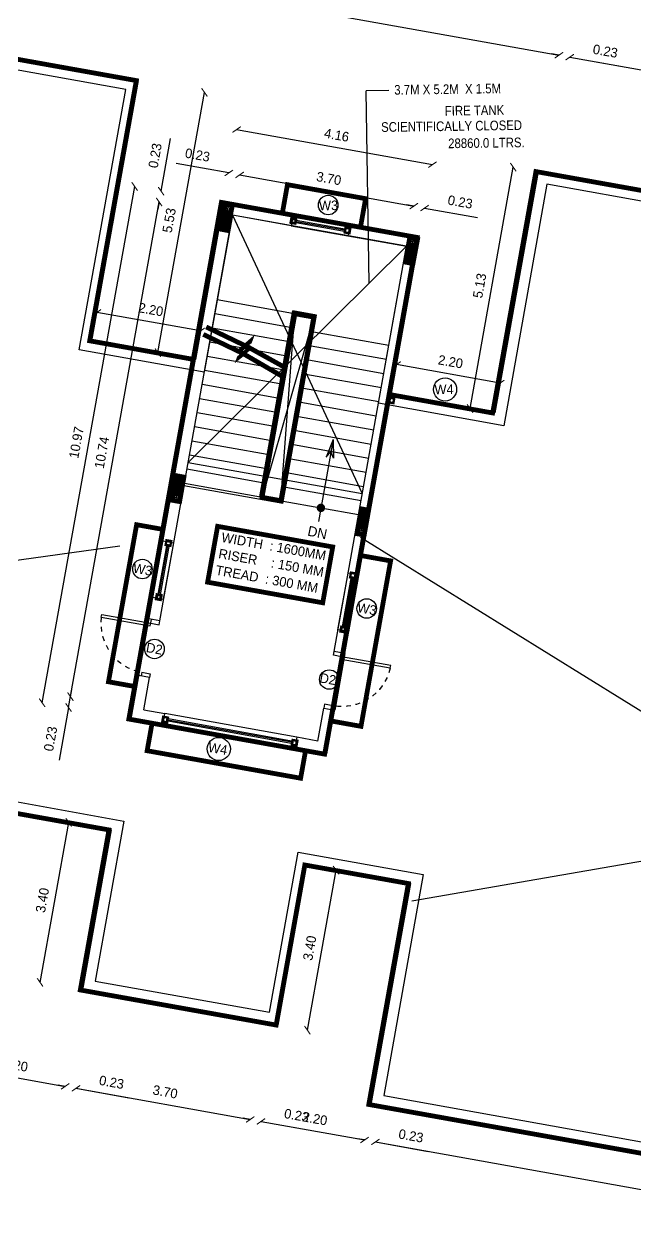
# Model space of a CAD drawing. Header units: metres. Extents: x 6101839 to 6102590, y -6659932 to -6659648.
# Drawn here: x 6102502.72 to 6102515.49, y -6659687.09 to -6659661.81 of the extents above; entities that cross this region are included whole.
import ezdxf

# ---------------------------------------------------------------- set-up
doc = ezdxf.new("R2010")
doc.units = ezdxf.units.M
doc.header["$LTSCALE"] = 500
doc.header["$MEASUREMENT"] = 0
doc.linetypes.add('DASHED2', pattern=[0.375, 0.25, -0.125])
doc.linetypes.add('HIDDEN', pattern=[0.375, 0.25, -0.125])
doc.layers.get('0').update_dxf_attribs({"linetype": 'CONTINUOUS'})
doc.layers.get('Defpoints').update_dxf_attribs({"linetype": 'CONTINUOUS'})
for name, color, linetype in [('above', 250, 'DASHED2'), ('Area', 3, 'CONTINUOUS'), ('Bldg', 44, 'CONTINUOUS'), ('BLK_1_FLR_3_ROOF_AREA', 54, 'CONTINUOUS'), ('COL', 2, 'CONTINUOUS'), ('DIM', 205, 'CONTINUOUS'), ('DOOR', 252, 'CONTINUOUS'), ('DOORTEXT', 13, 'CONTINUOUS'), ('ED', 30, 'CONTINUOUS'), ('FURN1', 252, 'CONTINUOUS'), ('FURNITURE', 252, 'CONTINUOUS'), ('HATCH', 15, 'CONTINUOUS'), ('norms', 4, 'CONTINUOUS'), ('railing', 14, 'CONTINUOUS'), ('STEPS', 233, 'CONTINUOUS'), ('T E X T', 7, 'CONTINUOUS'), ('TEXT', 4, 'CONTINUOUS'), ('W A L L', 125, 'CONTINUOUS'), ('W-SCH', 205, 'CONTINUOUS'), ('wall', 125, 'CONTINUOUS'), ('wall1', 125, 'CONTINUOUS'), ('WIN', 252, 'CONTINUOUS'), ('WINDOWS', 252, 'CONTINUOUS')]:
    doc.layers.add(name, color=color, linetype=linetype)
doc.styles.add('A', font='GOTHIC.TTF', dxfattribs={"width": 0.96, "height": 6.5})
doc.styles.add('GD', font='GOTHIC.TTF')
doc.styles.add('RM', font='GOTHIC.TTF')
doc.styles.add('USA TEXT', font='GOTHIC.TTF')
doc.dimstyles.new('1-100-ED', dxfattribs={"dimtxt": 0.2, "dimasz": 0.15, "dimexe": 0.18, "dimexo": 0.0625, "dimgap": 0.15, "dimtad": 1, "dimzin": 0, "dimdsep": 46, "dimtxsty": 'USA TEXT', "dimblk": 'ARCHTICK', "dimcen": 0.1, "dimse1": 1, "dimse2": 1, "dimclrd": 256, "dimclrt": 256, "dimadec": 0, "dimazin": 0, "dimtfac": 1, "dimtofl": 0, "dimtmove": 0, "dimatfit": 3, "dimldrblk": 'ARCHTICK', "dimfxl": 0.18, "dimtolj": 1, "dimtzin": 0, "dimarcsym": 0})

# ---------------------------------------------------------------- blocks, each defined once
blk = doc.blocks.new('NEWCOL')
at = {"layer": 'HATCH'}
h = blk.add_hatch(dxfattribs=at)
h.set_pattern_fill('ANSI31', color=256, scale=3, angle=270, style=0)
h.set_pattern_definition([(315, (-629970.926, -258732.088), (6.73519209, 6.73519209), [])])
h.paths.add_polyline_path([(0, 115), (-115, 115), (-115, 0), (-37.5, 0), (-37.5, 37.5), (0, 37.5)])
h.paths.add_polyline_path([(115, 115), (0, 115), (0, 37.5), (37.5, 37.5), (37.5, 0), (115, 0)])
h.paths.add_polyline_path([(115, 0), (37.5, 0), (37.5, -37.5), (0, -37.5), (0, -485), (115, -485)])
h.paths.add_polyline_path([(0, -37.5), (-37.5, -37.5), (-37.5, 0), (-115, 0), (-115, -485), (0, -485)])
at = {"layer": 'COL'}
for p, q in [((-115, 0), (115, 0)), ((0, -485), (0, 115))]:
    blk.add_line(p, q, dxfattribs=at)
for points in [[(-115, -485), (115, -485), (115, 115), (-115, 115)], [(-37.5, -37.5), (37.5, -37.5), (37.5, 37.5), (-37.5, 37.5)]]:
    blk.add_lwpolyline(points, close=True, dxfattribs=at)
blk = doc.blocks.new('PIO-DOOR 750')
at = {"layer": 'FURN1'}
for p, q in [((-110, -50), (-110, 0)), ((0, -50), (-110, -50)), ((0, -50), (0, 0)), ((-110, -700), (-110, -750)), ((0, -700), (-110, -700)), ((0, -663), (0, -750)), ((649, -663), (0, -663)), ((649, -700), (0, -700)), ((649, -663), (649, -700))]:
    blk.add_line(p, q, dxfattribs=at)
at = {"layer": 'FURN1', "linetype": 'HIDDEN', "ltscale": 0.5}
blk.add_arc((0, -700), 650, 3.3033, 90.0041, dxfattribs=at)
blk = doc.blocks.new('_ArchTick')
at = {"color": 0, "linetype": 'ByBlock', "const_width": 0.15}
blk.add_lwpolyline([(-0.5, -0.5), (0.5, 0.5)], dxfattribs=at)
blk = doc.blocks.new('*D164')
at = {"layer": 'Defpoints', "color": 0, "transparency": 16777216}
for p in [(6102503.653, -6659676.1), (6102505.334, -6659676.167), (6102505.294, -6659676.394)]:
    blk.add_point(p, dxfattribs=at)
at = {"layer": 'ED', "lineweight": -2, "transparency": 16777216}
for p, q in [((6102503.693, -6659675.873), (6102503.72, -6659675.726)), ((6102503.653, -6659676.1), (6102503.455, -6659677.202))]:
    blk.add_line(p, q, dxfattribs=at)
at = {"layer": 'ED', "lineweight": -2, "transparency": 16777216, "xscale": 0.15, "yscale": 0.15, "zscale": 0.15}
for p, rotation in [((6102503.693, -6659675.873), 259.8390294996383), ((6102503.653, -6659676.1), 79.83902949963829)]:
    blk.add_blockref('_ArchTick', p, dxfattribs=dict(at, rotation=rotation))
at = {"layer": 'ED', "transparency": 16777216, "insert": (6102503.276, -6659676.754), "char_height": 0.2, "attachment_point": 5, "rotation": 79.839, "style": 'USA TEXT'}
blk.add_mtext('\\A1;0.23', dxfattribs=at)
blk = doc.blocks.new('*D165')
at = {"layer": 'Defpoints', "color": 0, "transparency": 16777216}
for p in [(6102505.547, -6659665.528), (6102507.453, -6659665.869), (6102505.294, -6659676.394)]:
    blk.add_point(p, dxfattribs=at)
at = {"layer": 'ED', "lineweight": -2, "transparency": 16777216}
blk.add_line((6102503.653, -6659676.1), (6102505.547, -6659665.528), dxfattribs=at)
at = {"layer": 'ED', "lineweight": -2, "transparency": 16777216, "xscale": 0.15, "yscale": 0.15, "zscale": 0.15}
for p, rotation in [((6102505.547, -6659665.528), 79.83904705817709), ((6102503.653, -6659676.1), 259.8390470581771)]:
    blk.add_blockref('_ArchTick', p, dxfattribs=dict(at, rotation=rotation))
at = {"layer": 'ED', "transparency": 16777216, "insert": (6102504.349, -6659670.769), "char_height": 0.2, "attachment_point": 5, "rotation": 79.839, "style": 'USA TEXT'}
blk.add_mtext('\\A1;10.74', dxfattribs=at)
blk = doc.blocks.new('*D166')
at = {"layer": 'Defpoints', "color": 0, "transparency": 16777216}
for p in [(6102505.588, -6659665.302), (6102507.453, -6659665.869), (6102507.493, -6659665.643)]:
    blk.add_point(p, dxfattribs=at)
at = {"layer": 'ED', "lineweight": -2, "transparency": 16777216}
for p, q in [((6102505.588, -6659665.302), (6102505.786, -6659664.199)), ((6102505.547, -6659665.528), (6102505.521, -6659665.676))]:
    blk.add_line(p, q, dxfattribs=at)
at = {"layer": 'ED', "lineweight": -2, "transparency": 16777216, "xscale": 0.15, "yscale": 0.15, "zscale": 0.15}
for p, rotation in [((6102505.588, -6659665.302), 259.8390470581771), ((6102505.547, -6659665.528), 79.83904705817706)]:
    blk.add_blockref('_ArchTick', p, dxfattribs=dict(at, rotation=rotation))
at = {"layer": 'ED', "transparency": 16777216, "insert": (6102505.462, -6659664.558), "char_height": 0.2, "attachment_point": 5, "rotation": 79.839, "style": 'USA TEXT'}
blk.add_mtext('\\A1;0.23', dxfattribs=at)
blk = doc.blocks.new('*D167')
at = {"layer": 'Defpoints', "color": 0, "transparency": 16777216}
for p in [(6102505.035, -6659665.203), (6102507.444, -6659665.634), (6102505.51, -6659676.432)]:
    blk.add_point(p, dxfattribs=at)
at = {"layer": 'ED', "lineweight": -2, "transparency": 16777216}
blk.add_line((6102503.101, -6659676.001), (6102505.035, -6659665.203), dxfattribs=at)
at = {"layer": 'ED', "lineweight": -2, "transparency": 16777216, "xscale": 0.15, "yscale": 0.15, "zscale": 0.15}
for p, rotation in [((6102505.035, -6659665.203), 79.84491757674434), ((6102503.101, -6659676.001), 259.8449175767443)]:
    blk.add_blockref('_ArchTick', p, dxfattribs=dict(at, rotation=rotation))
at = {"layer": 'ED', "transparency": 16777216, "insert": (6102503.817, -6659670.557), "char_height": 0.2, "attachment_point": 5, "rotation": 79.8449, "style": 'USA TEXT'}
blk.add_mtext('\\A1;10.97', dxfattribs=at)
blk = doc.blocks.new('*D168')
at = {"layer": 'Defpoints', "color": 0, "transparency": 16777216}
for p in [(6102510.872, -6659665.614), (6102506.977, -6659666.375), (6102510.58, -6659667.242)]:
    blk.add_point(p, dxfattribs=at)
at = {"layer": 'ED', "lineweight": -2, "transparency": 16777216}
blk.add_line((6102507.23, -6659664.961), (6102510.872, -6659665.614), dxfattribs=at)
at = {"layer": 'ED', "lineweight": -2, "transparency": 16777216, "xscale": 0.15, "yscale": 0.15, "zscale": 0.15}
for p, rotation in [((6102507.23, -6659664.961), 169.8449604394148), ((6102510.872, -6659665.614), 349.8449604394148)]:
    blk.add_blockref('_ArchTick', p, dxfattribs=dict(at, rotation=rotation))
at = {"layer": 'ED', "transparency": 16777216, "insert": (6102509.096, -6659665.037), "char_height": 0.2, "attachment_point": 5, "rotation": 349.845, "style": 'USA TEXT'}
blk.add_mtext('\\A1;3.70', dxfattribs=at)
blk = doc.blocks.new('*D169')
at = {"layer": 'Defpoints', "color": 0, "transparency": 16777216}
for p in [(6102511.098, -6659665.654), (6102510.58, -6659667.242), (6102510.829, -6659667.157)]:
    blk.add_point(p, dxfattribs=at)
at = {"layer": 'ED', "lineweight": -2, "transparency": 16777216}
for p, q in [((6102510.872, -6659665.614), (6102510.724, -6659665.587)), ((6102511.098, -6659665.654), (6102512.201, -6659665.852))]:
    blk.add_line(p, q, dxfattribs=at)
at = {"layer": 'ED', "lineweight": -2, "transparency": 16777216, "xscale": 0.15, "yscale": 0.15, "zscale": 0.15}
for p, rotation in [((6102510.872, -6659665.614), 349.8449604394148), ((6102511.098, -6659665.654), 169.8449604394148)]:
    blk.add_blockref('_ArchTick', p, dxfattribs=dict(at, rotation=rotation))
at = {"layer": 'ED', "transparency": 16777216, "insert": (6102511.842, -6659665.528), "char_height": 0.2, "attachment_point": 5, "rotation": 349.845, "style": 'USA TEXT'}
blk.add_mtext('\\A1;0.23', dxfattribs=at)
blk = doc.blocks.new('*D170')
at = {"layer": 'Defpoints', "color": 0, "transparency": 16777216}
for p in [(6102507.003, -6659664.921), (6102506.754, -6659666.31), (6102506.977, -6659666.375)]:
    blk.add_point(p, dxfattribs=at)
at = {"layer": 'ED', "lineweight": -2, "transparency": 16777216}
for p, q in [((6102507.003, -6659664.921), (6102505.9, -6659664.723)), ((6102507.23, -6659664.961), (6102507.377, -6659664.988))]:
    blk.add_line(p, q, dxfattribs=at)
at = {"layer": 'ED', "lineweight": -2, "transparency": 16777216, "xscale": 0.15, "yscale": 0.15, "zscale": 0.15}
for p, rotation in [((6102507.003, -6659664.921), 349.8449604394148), ((6102507.23, -6659664.961), 169.8449604394148)]:
    blk.add_blockref('_ArchTick', p, dxfattribs=dict(at, rotation=rotation))
at = {"layer": 'ED', "transparency": 16777216, "insert": (6102506.349, -6659664.545), "char_height": 0.2, "attachment_point": 5, "rotation": 349.845, "style": 'USA TEXT'}
blk.add_mtext('\\A1;0.23', dxfattribs=at)
blk = doc.blocks.new('*D171')
at = {"layer": 'Defpoints', "color": 0, "transparency": 16777216}
for p in [(6102511.261, -6659664.747), (6102506.672, -6659666.773), (6102510.766, -6659667.507)]:
    blk.add_point(p, dxfattribs=at)
at = {"layer": 'ED', "lineweight": -2, "transparency": 16777216}
blk.add_line((6102507.166, -6659664.013), (6102511.261, -6659664.747), dxfattribs=at)
at = {"layer": 'ED', "lineweight": -2, "transparency": 16777216, "xscale": 0.15, "yscale": 0.15, "zscale": 0.15}
for p, rotation in [((6102507.166, -6659664.013), 169.842200678247), ((6102511.261, -6659664.747), 349.842200678247)]:
    blk.add_blockref('_ArchTick', p, dxfattribs=dict(at, rotation=rotation))
at = {"layer": 'ED', "transparency": 16777216, "insert": (6102509.259, -6659664.129), "char_height": 0.2, "attachment_point": 5, "rotation": 349.8422, "style": 'USA TEXT'}
blk.add_mtext('\\A1;4.16', dxfattribs=at)
blk = doc.blocks.new('*D172')
at = {"layer": 'Defpoints', "color": 0, "transparency": 16777216}
for p in [(6102474.635, -6659657.529), (6102534.269, -6659663.696), (6102533.383, -6659668.458)]:
    blk.add_point(p, dxfattribs=at)
at = {"layer": 'ED', "lineweight": -2, "transparency": 16777216}
blk.add_line((6102475.521, -6659652.767), (6102534.269, -6659663.696), dxfattribs=at)
at = {"layer": 'ED', "lineweight": -2, "transparency": 16777216, "xscale": 0.15, "yscale": 0.15, "zscale": 0.15}
for p, rotation in [((6102475.521, -6659652.767), 169.4613364465986), ((6102534.269, -6659663.696), 349.4613364465986)]:
    blk.add_blockref('_ArchTick', p, dxfattribs=dict(at, rotation=rotation))
at = {"layer": 'ED', "transparency": 16777216, "insert": (6102504.942, -6659657.981), "char_height": 0.2, "attachment_point": 5, "rotation": 349.4613, "style": 'USA TEXT'}
blk.add_mtext('\\A1;59.76', dxfattribs=at)
blk = doc.blocks.new('*D178')
at = {"layer": 'Defpoints', "color": 0, "transparency": 16777216}
for p in [(6102485.251, -6659660.448), (6102505.254, -6659660.909), (6102504.682, -6659664.102)]:
    blk.add_point(p, dxfattribs=at)
at = {"layer": 'ED', "lineweight": -2, "transparency": 16777216}
blk.add_line((6102485.793, -6659657.423), (6102505.254, -6659660.909), dxfattribs=at)
at = {"layer": 'ED', "lineweight": -2, "transparency": 16777216, "xscale": 0.15, "yscale": 0.15, "zscale": 0.15}
for p, rotation in [((6102485.793, -6659657.423), 169.8449604394148), ((6102505.254, -6659660.909), 349.8449604394148)]:
    blk.add_blockref('_ArchTick', p, dxfattribs=dict(at, rotation=rotation))
at = {"layer": 'ED', "transparency": 16777216, "insert": (6102495.568, -6659658.915), "char_height": 0.2, "attachment_point": 5, "rotation": 349.845, "style": 'USA TEXT'}
blk.add_mtext('\\A1;19.77', dxfattribs=at)
blk = doc.blocks.new('*D179')
at = {"layer": 'Defpoints', "color": 0, "transparency": 16777216}
for p in [(6102505.48, -6659660.949), (6102504.682, -6659664.102), (6102504.908, -6659664.142)]:
    blk.add_point(p, dxfattribs=at)
at = {"layer": 'ED', "lineweight": -2, "transparency": 16777216}
for p, q in [((6102505.254, -6659660.909), (6102505.106, -6659660.882)), ((6102505.48, -6659660.949), (6102506.583, -6659661.147))]:
    blk.add_line(p, q, dxfattribs=at)
at = {"layer": 'ED', "lineweight": -2, "transparency": 16777216, "xscale": 0.15, "yscale": 0.15, "zscale": 0.15}
for p, rotation in [((6102505.254, -6659660.909), 349.8449604394148), ((6102505.48, -6659660.949), 169.8449604394148)]:
    blk.add_blockref('_ArchTick', p, dxfattribs=dict(at, rotation=rotation))
at = {"layer": 'ED', "transparency": 16777216, "insert": (6102506.224, -6659660.823), "char_height": 0.2, "attachment_point": 5, "rotation": 349.845, "style": 'USA TEXT'}
blk.add_mtext('\\A1;0.23', dxfattribs=at)
blk = doc.blocks.new('*D180')
at = {"layer": 'Defpoints', "color": 0, "transparency": 16777216}
for p in [(6102513.906, -6659662.458), (6102504.908, -6659664.142), (6102513.312, -6659665.771)]:
    blk.add_point(p, dxfattribs=at)
at = {"layer": 'ED', "lineweight": -2, "transparency": 16777216}
blk.add_line((6102505.48, -6659660.949), (6102513.906, -6659662.458), dxfattribs=at)
at = {"layer": 'ED', "lineweight": -2, "transparency": 16777216, "xscale": 0.15, "yscale": 0.15, "zscale": 0.15}
for p, rotation in [((6102505.48, -6659660.949), 169.8449604394148), ((6102513.906, -6659662.458), 349.8449604394148)]:
    blk.add_blockref('_ArchTick', p, dxfattribs=dict(at, rotation=rotation))
at = {"layer": 'ED', "transparency": 16777216, "insert": (6102509.738, -6659661.453), "char_height": 0.2, "attachment_point": 5, "rotation": 349.845, "style": 'USA TEXT'}
blk.add_mtext('\\A1;8.56', dxfattribs=at)
blk = doc.blocks.new('*D181')
at = {"layer": 'Defpoints', "color": 0, "transparency": 16777216}
for p in [(6102514.132, -6659662.499), (6102513.312, -6659665.771), (6102513.539, -6659665.812)]:
    blk.add_point(p, dxfattribs=at)
at = {"layer": 'ED', "lineweight": -2, "transparency": 16777216}
for p, q in [((6102513.906, -6659662.458), (6102513.758, -6659662.432)), ((6102514.132, -6659662.499), (6102515.235, -6659662.696))]:
    blk.add_line(p, q, dxfattribs=at)
at = {"layer": 'ED', "lineweight": -2, "transparency": 16777216, "xscale": 0.15, "yscale": 0.15, "zscale": 0.15}
for p, rotation in [((6102513.906, -6659662.458), 349.8449604394148), ((6102514.132, -6659662.499), 169.8449604394148)]:
    blk.add_blockref('_ArchTick', p, dxfattribs=dict(at, rotation=rotation))
at = {"layer": 'ED', "transparency": 16777216, "insert": (6102514.876, -6659662.373), "char_height": 0.2, "attachment_point": 5, "rotation": 349.845, "style": 'USA TEXT'}
blk.add_mtext('\\A1;0.23', dxfattribs=at)
blk = doc.blocks.new('*D182')
at = {"layer": 'Defpoints', "color": 0, "transparency": 16777216}
for p in [(6102513.539, -6659665.812), (6102533.592, -6659665.985), (6102532.86, -6659670.076)]:
    blk.add_point(p, dxfattribs=at)
at = {"layer": 'ED', "lineweight": -2, "transparency": 16777216}
blk.add_line((6102514.132, -6659662.499), (6102533.592, -6659665.985), dxfattribs=at)
at = {"layer": 'ED', "lineweight": -2, "transparency": 16777216, "xscale": 0.15, "yscale": 0.15, "zscale": 0.15}
for p, rotation in [((6102514.132, -6659662.499), 169.8449604394148), ((6102533.592, -6659665.985), 349.8449604394148)]:
    blk.add_blockref('_ArchTick', p, dxfattribs=dict(at, rotation=rotation))
at = {"layer": 'ED', "transparency": 16777216, "insert": (6102523.907, -6659663.991), "char_height": 0.2, "attachment_point": 5, "rotation": 349.845, "style": 'USA TEXT'}
blk.add_mtext('\\A1;19.77', dxfattribs=at)
blk = doc.blocks.new('*D203')
at = {"layer": 'Defpoints', "color": 0, "transparency": 16777216}
for p in [(6102503.943, -6659682.007), (6102501.55, -6659682.892), (6102503.582, -6659684.022)]:
    blk.add_point(p, dxfattribs=at)
at = {"layer": 'ED', "lineweight": -2, "transparency": 16777216}
blk.add_line((6102501.417, -6659683.634), (6102503.582, -6659684.022), dxfattribs=at)
at = {"layer": 'ED', "lineweight": -2, "transparency": 16777216, "xscale": 0.15, "yscale": 0.15, "zscale": 0.15}
for p, rotation in [((6102501.417, -6659683.634), 169.843495225753), ((6102503.582, -6659684.022), 349.843495225753)]:
    blk.add_blockref('_ArchTick', p, dxfattribs=dict(at, rotation=rotation))
at = {"layer": 'ED', "transparency": 16777216, "insert": (6102502.544, -6659683.577), "char_height": 0.2, "attachment_point": 5, "rotation": 349.8435, "style": 'USA TEXT'}
blk.add_mtext('\\A1;2.20', dxfattribs=at)
blk = doc.blocks.new('*D204')
at = {"layer": 'Defpoints', "color": 0, "transparency": 16777216}
for p in [(6102503.943, -6659682.007), (6102504.21, -6659681.821), (6102503.808, -6659684.063)]:
    blk.add_point(p, dxfattribs=at)
at = {"layer": 'ED', "lineweight": -2, "transparency": 16777216}
for p, q in [((6102503.582, -6659684.022), (6102503.434, -6659683.996)), ((6102503.808, -6659684.063), (6102504.911, -6659684.26))]:
    blk.add_line(p, q, dxfattribs=at)
at = {"layer": 'ED', "lineweight": -2, "transparency": 16777216, "xscale": 0.15, "yscale": 0.15, "zscale": 0.15}
for p, rotation in [((6102503.582, -6659684.022), 349.843495225753), ((6102503.808, -6659684.063), 169.843495225753)]:
    blk.add_blockref('_ArchTick', p, dxfattribs=dict(at, rotation=rotation))
at = {"layer": 'ED', "transparency": 16777216, "insert": (6102504.552, -6659683.937), "char_height": 0.2, "attachment_point": 5, "rotation": 349.8435, "style": 'USA TEXT'}
blk.add_mtext('\\A1;0.23', dxfattribs=at)
blk = doc.blocks.new('*D205')
at = {"layer": 'Defpoints', "color": 0, "transparency": 16777216}
for p in [(6102504.21, -6659681.821), (6102507.852, -6659682.473), (6102507.45, -6659684.715)]:
    blk.add_point(p, dxfattribs=at)
at = {"layer": 'ED', "lineweight": -2, "transparency": 16777216}
blk.add_line((6102503.808, -6659684.063), (6102507.45, -6659684.715), dxfattribs=at)
at = {"layer": 'ED', "lineweight": -2, "transparency": 16777216, "xscale": 0.15, "yscale": 0.15, "zscale": 0.15}
for p, rotation in [((6102503.808, -6659684.063), 169.843495225753), ((6102507.45, -6659684.715), 349.843495225753)]:
    blk.add_blockref('_ArchTick', p, dxfattribs=dict(at, rotation=rotation))
at = {"layer": 'ED', "transparency": 16777216, "insert": (6102505.674, -6659684.138), "char_height": 0.2, "attachment_point": 5, "rotation": 349.8435, "style": 'USA TEXT'}
blk.add_mtext('\\A1;3.70', dxfattribs=at)
blk = doc.blocks.new('*D206')
at = {"layer": 'Defpoints', "color": 0, "transparency": 16777216}
for p in [(6102507.852, -6659682.473), (6102508.038, -6659682.74), (6102507.677, -6659684.756)]:
    blk.add_point(p, dxfattribs=at)
at = {"layer": 'ED', "lineweight": -2, "transparency": 16777216}
for p, q in [((6102507.45, -6659684.715), (6102507.303, -6659684.689)), ((6102507.677, -6659684.756), (6102508.78, -6659684.953))]:
    blk.add_line(p, q, dxfattribs=at)
at = {"layer": 'ED', "lineweight": -2, "transparency": 16777216, "xscale": 0.15, "yscale": 0.15, "zscale": 0.15}
for p, rotation in [((6102507.45, -6659684.715), 349.843495225753), ((6102507.677, -6659684.756), 169.843495225753)]:
    blk.add_blockref('_ArchTick', p, dxfattribs=dict(at, rotation=rotation))
at = {"layer": 'ED', "transparency": 16777216, "insert": (6102508.421, -6659684.63), "char_height": 0.2, "attachment_point": 5, "rotation": 349.8435, "style": 'USA TEXT'}
blk.add_mtext('\\A1;0.23', dxfattribs=at)
blk = doc.blocks.new('*D207')
at = {"layer": 'Defpoints', "color": 0, "transparency": 16777216}
for p in [(6102508.038, -6659682.74), (6102509.975, -6659684.401), (6102509.842, -6659685.144)]:
    blk.add_point(p, dxfattribs=at)
at = {"layer": 'ED', "lineweight": -2, "transparency": 16777216}
blk.add_line((6102507.677, -6659684.756), (6102509.842, -6659685.144), dxfattribs=at)
at = {"layer": 'ED', "lineweight": -2, "transparency": 16777216, "xscale": 0.15, "yscale": 0.15, "zscale": 0.15}
for p, rotation in [((6102507.677, -6659684.756), 169.843495225753), ((6102509.842, -6659685.144), 349.843495225753)]:
    blk.add_blockref('_ArchTick', p, dxfattribs=dict(at, rotation=rotation))
at = {"layer": 'ED', "transparency": 16777216, "insert": (6102508.804, -6659684.699), "char_height": 0.2, "attachment_point": 5, "rotation": 349.8435, "style": 'USA TEXT'}
blk.add_mtext('\\A1;2.20', dxfattribs=at)
blk = doc.blocks.new('*D208')
at = {"layer": 'Defpoints', "color": 0, "transparency": 16777216}
for p in [(6102510.242, -6659684.215), (6102509.975, -6659684.401), (6102510.069, -6659685.184)]:
    blk.add_point(p, dxfattribs=at)
at = {"layer": 'ED', "lineweight": -2, "transparency": 16777216}
for p, q in [((6102509.842, -6659685.144), (6102509.695, -6659685.117)), ((6102510.069, -6659685.184), (6102511.172, -6659685.382))]:
    blk.add_line(p, q, dxfattribs=at)
at = {"layer": 'ED', "lineweight": -2, "transparency": 16777216, "xscale": 0.15, "yscale": 0.15, "zscale": 0.15}
for p, rotation in [((6102509.842, -6659685.144), 349.843495225753), ((6102510.069, -6659685.184), 169.843495225753)]:
    blk.add_blockref('_ArchTick', p, dxfattribs=dict(at, rotation=rotation))
at = {"layer": 'ED', "transparency": 16777216, "insert": (6102510.813, -6659685.058), "char_height": 0.2, "attachment_point": 5, "rotation": 349.8435, "style": 'USA TEXT'}
blk.add_mtext('\\A1;0.23', dxfattribs=at)
blk = doc.blocks.new('*D209')
at = {"layer": 'Defpoints', "color": 0, "transparency": 16777216}
for p in [(6102510.242, -6659684.215), (6102529.658, -6659687.927), (6102529.525, -6659688.67)]:
    blk.add_point(p, dxfattribs=at)
at = {"layer": 'ED', "lineweight": -2, "transparency": 16777216}
blk.add_line((6102510.069, -6659685.184), (6102529.525, -6659688.67), dxfattribs=at)
at = {"layer": 'ED', "lineweight": -2, "transparency": 16777216, "xscale": 0.15, "yscale": 0.15, "zscale": 0.15}
for p, rotation in [((6102510.069, -6659685.184), 169.843495225753), ((6102529.525, -6659688.67), 349.843495225753)]:
    blk.add_blockref('_ArchTick', p, dxfattribs=dict(at, rotation=rotation))
at = {"layer": 'ED', "transparency": 16777216, "insert": (6102519.842, -6659686.676), "char_height": 0.2, "attachment_point": 5, "rotation": 349.8435, "style": 'USA TEXT'}
blk.add_mtext('\\A1;19.77', dxfattribs=at)
blk = doc.blocks.new('*D231')
at = {"layer": 'Defpoints', "color": 0, "transparency": 16777216}
for p in [(6102508.638, -6659679.393), (6102509.246, -6659679.502), (6102508.038, -6659682.739)]:
    blk.add_point(p, dxfattribs=at)
at = {"layer": 'ED', "lineweight": -2, "transparency": 16777216}
blk.add_line((6102508.647, -6659682.848), (6102509.246, -6659679.502), dxfattribs=at)
at = {"layer": 'ED', "lineweight": -2, "transparency": 16777216, "xscale": 0.15, "yscale": 0.15, "zscale": 0.15}
for p, rotation in [((6102509.246, -6659679.502), 79.84500782208214), ((6102508.647, -6659682.848), 259.8450078220822)]:
    blk.add_blockref('_ArchTick', p, dxfattribs=dict(at, rotation=rotation))
at = {"layer": 'ED', "transparency": 16777216, "insert": (6102508.695, -6659681.13), "char_height": 0.2, "attachment_point": 5, "rotation": 79.845, "style": 'USA TEXT'}
blk.add_mtext('\\A1;3.40', dxfattribs=at)
blk = doc.blocks.new('*D232')
at = {"layer": 'Defpoints', "color": 0, "transparency": 16777216}
for p in [(6102503.656, -6659678.501), (6102504.542, -6659678.66), (6102503.943, -6659682.007)]:
    blk.add_point(p, dxfattribs=at)
at = {"layer": 'ED', "lineweight": -2, "transparency": 16777216}
blk.add_line((6102503.057, -6659681.848), (6102503.656, -6659678.501), dxfattribs=at)
at = {"layer": 'ED', "lineweight": -2, "transparency": 16777216, "xscale": 0.15, "yscale": 0.15, "zscale": 0.15}
for p, rotation in [((6102503.656, -6659678.501), 79.84493635845408), ((6102503.057, -6659681.848), 259.8449363584541)]:
    blk.add_blockref('_ArchTick', p, dxfattribs=dict(at, rotation=rotation))
at = {"layer": 'ED', "transparency": 16777216, "insert": (6102503.106, -6659680.13), "char_height": 0.2, "attachment_point": 5, "rotation": 79.8449, "style": 'USA TEXT'}
blk.add_mtext('\\A1;3.40', dxfattribs=at)
blk = doc.blocks.new('*D237')
at = {"layer": 'Defpoints', "color": 0, "transparency": 16777216}
for p in [(6102504.246, -6659667.836), (6102504.139, -6659668.431), (6102506.305, -6659668.819)]:
    blk.add_point(p, dxfattribs=at)
at = {"layer": 'ED', "lineweight": -2, "transparency": 16777216}
blk.add_line((6102506.412, -6659668.224), (6102504.246, -6659667.836), dxfattribs=at)
at = {"layer": 'ED', "lineweight": -2, "transparency": 16777216, "xscale": 0.15, "yscale": 0.15, "zscale": 0.15}
for p, rotation in [((6102504.246, -6659667.836), 169.8413902827038), ((6102506.412, -6659668.224), 349.8413902827037)]:
    blk.add_blockref('_ArchTick', p, dxfattribs=dict(at, rotation=rotation))
at = {"layer": 'ED', "transparency": 16777216, "insert": (6102505.374, -6659667.779), "char_height": 0.2, "attachment_point": 5, "rotation": 349.8414, "style": 'USA TEXT'}
blk.add_mtext('\\A1;2.20', dxfattribs=at)
blk = doc.blocks.new('*D238')
at = {"layer": 'Defpoints', "color": 0, "transparency": 16777216}
for p in [(6102505.115, -6659662.989), (6102506.495, -6659663.236), (6102504.139, -6659668.431)]:
    blk.add_point(p, dxfattribs=at)
at = {"layer": 'ED', "lineweight": -2, "transparency": 16777216}
blk.add_line((6102505.52, -6659668.678), (6102506.495, -6659663.236), dxfattribs=at)
at = {"layer": 'ED', "lineweight": -2, "transparency": 16777216, "xscale": 0.15, "yscale": 0.15, "zscale": 0.15}
for p, rotation in [((6102506.495, -6659663.236), 79.83870987472571), ((6102505.52, -6659668.678), 259.8387098747257)]:
    blk.add_blockref('_ArchTick', p, dxfattribs=dict(at, rotation=rotation))
at = {"layer": 'ED', "transparency": 16777216, "insert": (6102505.756, -6659665.912), "char_height": 0.2, "attachment_point": 5, "rotation": 79.8387, "style": 'USA TEXT'}
blk.add_mtext('\\A1;5.53', dxfattribs=at)
blk = doc.blocks.new('*D239')
at = {"layer": 'Defpoints', "color": 0, "transparency": 16777216}
for p in [(6102510.512, -6659668.926), (6102510.4, -6659669.552), (6102512.566, -6659669.94)]:
    blk.add_point(p, dxfattribs=at)
at = {"layer": 'ED', "lineweight": -2, "transparency": 16777216}
blk.add_line((6102512.678, -6659669.314), (6102510.512, -6659668.926), dxfattribs=at)
at = {"layer": 'ED', "lineweight": -2, "transparency": 16777216, "xscale": 0.15, "yscale": 0.15, "zscale": 0.15}
for p, rotation in [((6102510.512, -6659668.926), 169.8486438462418), ((6102512.678, -6659669.314), 349.8486438462418)]:
    blk.add_blockref('_ArchTick', p, dxfattribs=dict(at, rotation=rotation))
at = {"layer": 'ED', "transparency": 16777216, "insert": (6102511.64, -6659668.869), "char_height": 0.2, "attachment_point": 5, "rotation": 349.8486, "style": 'USA TEXT'}
blk.add_mtext('\\A1;2.20', dxfattribs=at)
blk = doc.blocks.new('*D240')
at = {"layer": 'Defpoints', "color": 0, "transparency": 16777216}
for p in [(6102512.951, -6659664.799), (6102513.47, -6659664.892), (6102512.566, -6659669.94)]:
    blk.add_point(p, dxfattribs=at)
at = {"layer": 'ED', "lineweight": -2, "transparency": 16777216}
blk.add_line((6102512.047, -6659669.847), (6102512.951, -6659664.799), dxfattribs=at)
at = {"layer": 'ED', "lineweight": -2, "transparency": 16777216, "xscale": 0.15, "yscale": 0.15, "zscale": 0.15}
for p, rotation in [((6102512.951, -6659664.799), 79.84864385595704), ((6102512.047, -6659669.847), 259.8486438559571)]:
    blk.add_blockref('_ArchTick', p, dxfattribs=dict(at, rotation=rotation))
at = {"layer": 'ED', "transparency": 16777216, "insert": (6102512.248, -6659667.278), "char_height": 0.2, "attachment_point": 5, "rotation": 79.8486, "style": 'USA TEXT'}
blk.add_mtext('\\A1;5.13', dxfattribs=at)

msp = doc.modelspace()

# ---------------------------------------------------------------- hatches: boundary and pattern name
at = {"layer": 'DIM'}
h = msp.add_hatch(color=256, dxfattribs=at)
h.paths.add_polyline_path([(6102509.19015, -6659670.7824), (6102509.14995, -6659670.77515), (6102509.19208, -6659670.88806)])
h.paths.add_polyline_path([(6102509.1854, -6659670.52186), (6102509.18038, -6659670.52096), (6102509.13956, -6659670.74731), (6102509.14995, -6659670.77515), (6102509.19015, -6659670.7824)])
h.paths.add_polyline_path([(6102509.18038, -6659670.52096), (6102509.17537, -6659670.52006), (6102509.0799, -6659670.76252), (6102509.1201, -6659670.76977), (6102509.13956, -6659670.74731)])
h.paths.add_polyline_path([(6102509.17537, -6659670.52006), (6102509.18038, -6659670.52096), (6102509.18492, -6659670.49581)])
h.paths.add_polyline_path([(6102509.18492, -6659670.49581), (6102509.18038, -6659670.52096), (6102509.1854, -6659670.52186)])
h.paths.add_polyline_path([(6102509.04118, -6659670.86084), (6102509.1201, -6659670.76977), (6102509.0799, -6659670.76252)])

# ---------------------------------------------------------------- linework, layer by layer
at = {"layer": 'above', "linetype": 'ByBlock'}
for p, q in [((6102507.07912, -6659665.80252), (6102509.79376, -6659671.62734)), ((6102506.1526, -6659670.97527), (6102510.72111, -6659666.45513)), ((6102506.1526, -6659670.97527), (6102509.79394, -6659671.62737))]:
    msp.add_line(p, q, dxfattribs=at)
at = {"layer": 'above', "const_width": 0.1}
for points in [[(6102508.12368, -6659665.75602), (6102508.22947, -6659665.16542), (6102509.86348, -6659665.4581), (6102509.7577, -6659666.04859)], [(6102505.66634, -6659672.38234), (6102505.07575, -6659672.27653), (6102504.4872, -6659675.56162), (6102505.0778, -6659675.66743)], [(6102509.79588, -6659672.92757), (6102510.38648, -6659673.03333), (6102509.76699, -6659676.4932), (6102509.17638, -6659676.38744)], [(6102508.61081, -6659676.98801), (6102508.50505, -6659677.57851), (6102505.29573, -6659677.0037), (6102505.40154, -6659676.41304)]]:
    msp.add_lwpolyline(points, dxfattribs=at)
at = {"layer": 'Area', "const_width": 0.1}
msp.add_lwpolyline([(6102507.69828, -6659671.70414), (6102508.38591, -6659667.86524), (6102508.77964, -6659667.93576), (6102508.09202, -6659671.77467), (6102507.69828, -6659671.70414)], dxfattribs=at)
at = {"layer": 'Bldg', "linetype": 'ByBlock'}
for p, q in [((6102507.64907, -6659671.69533), (6102508.34551, -6659667.80721)), ((6102508.13242, -6659671.8327), (6102508.83767, -6659667.89536)), ((6102508.83767, -6659667.89536), (6102508.34551, -6659667.80721)), ((6102508.09202, -6659671.77467), (6102506.07414, -6659671.41323)), ((6102508.13242, -6659671.8327), (6102506.06532, -6659671.46244))]:
    msp.add_line(p, q, dxfattribs=at)
at = {"layer": 'Bldg', "const_width": 0.1}
msp.add_lwpolyline([(6102508.38591, -6659667.86524), (6102508.77964, -6659667.93576), (6102508.09202, -6659671.77467), (6102507.69828, -6659671.70414)], close=True, dxfattribs=at)
at = {"layer": 'BLK_1_FLR_3_ROOF_AREA', "const_width": 0.1}
for points in [[(6102529.61318, -6659687.92679), (6102509.93011, -6659684.40118), (6102510.75774, -6659679.78048), (6102508.59244, -6659679.39285), (6102507.99261, -6659682.74019), (6102503.89778, -6659682.00673), (6102504.49744, -6659678.65965), (6102502.33215, -6659678.27202), (6102501.50421, -6659682.89194), (6102481.59114, -6659679.32513), (6102482.40962, -6659674.75597), (6102480.24434, -6659674.36827), (6102480.24423, -6659674.36825), (6102479.42583, -6659678.93728), (6102470.33551, -6659677.30903), (6102471.24507, -6659672.23107), (6102473.4106, -6659672.61896), (6102473.83749, -6659670.23567), (6102472.36099, -6659669.9712), (6102473.09457, -6659665.87639), (6102474.57099, -6659666.14061), (6102474.99785, -6659663.75755), (6102473.52135, -6659663.49308), (6102474.5896, -6659657.52915)], [(6102474.5896, -6659657.52915), (6102482.99088, -6659659.03398), (6102482.01643, -6659664.47627), (6102484.18143, -6659664.8651), (6102485.15618, -6659659.42189), (6102505.06943, -6659662.98866), (6102504.09422, -6659668.43082), (6102506.25999, -6659668.81875), (6102506.84808, -6659665.53559), (6102510.94292, -6659666.26905), (6102510.35505, -6659669.55225), (6102512.52059, -6659669.94014), (6102513.42466, -6659664.89161), (6102533.3377, -6659668.45844)]]:
    msp.add_lwpolyline(points, dxfattribs=at)
at = {"layer": 'DIM', "color": 8, "linetype": 'ByBlock'}
for p, q in [((6102509.75584, -6659672.53976), (6102518.93907, -6659678.22914)), ((6102504.72565, -6659672.72258), (6102495.54157, -6659673.99877)), ((6102510.83184, -6659680.13997), (6102518.79403, -6659678.76006))]:
    msp.add_line(p, q, dxfattribs=at)
at = {"layer": 'DIM', "const_width": 0.1}
msp.add_lwpolyline([(6102508.89127, -6659671.91781, 1), (6102508.96672, -6659671.93142, 1)], format="xyb", close=True, dxfattribs=at)
at = {"layer": 'DOOR', "linetype": 'ByBlock'}
for p, q in [((6102509.18489, -6659670.49581), (6102508.87816, -6659672.20831)), ((6102509.18489, -6659670.49581), (6102509.04116, -6659670.86084)), ((6102509.18489, -6659670.49581), (6102509.19206, -6659670.88805)), ((6102509.04116, -6659670.86084), (6102509.13954, -6659670.7473)), ((6102509.19206, -6659670.88805), (6102509.13954, -6659670.7473))]:
    msp.add_line(p, q, dxfattribs=at)
at = {"layer": 'ED', "linetype": 'ByBlock'}
for p, q in [((6102510.34938, -6659663.19972), (6102509.87823, -6659663.20642)), ((6102509.93553, -6659667.23205), (6102509.87823, -6659663.20642)), ((6102509.43054, -6659674.96802), (6102509.21844, -6659676.15239))]:
    msp.add_line(p, q, dxfattribs=at)
at = {"layer": 'FURN1', "const_width": 0.1}
for points in [[(6102508.33297, -6659665.89212), (6102508.38219, -6659665.90093), (6102508.37337, -6659665.95015), (6102508.32416, -6659665.94133)], [(6102508.33359, -6659665.89223), (6102508.3828, -6659665.90104), (6102508.37399, -6659665.95026), (6102508.32477, -6659665.94145)], [(6102509.51357, -6659666.10351), (6102509.46435, -6659666.0947), (6102509.45554, -6659666.14392), (6102509.50476, -6659666.15273)], [(6102509.51418, -6659666.10362), (6102509.46497, -6659666.09481), (6102509.45615, -6659666.14403), (6102509.50537, -6659666.15284)], [(6102510.38278, -6659669.64773), (6102510.432, -6659669.65654), (6102510.42319, -6659669.70576), (6102510.37397, -6659669.69695)], [(6102510.3834, -6659669.64784), (6102510.43262, -6659669.65666), (6102510.4238, -6659669.70587), (6102510.37459, -6659669.69706)], [(6102505.72073, -6659672.63187), (6102505.71192, -6659672.68108), (6102505.76113, -6659672.6899), (6102505.76995, -6659672.64068)], [(6102505.72084, -6659672.63125), (6102505.71203, -6659672.68047), (6102505.76124, -6659672.68928), (6102505.77006, -6659672.64006)], [(6102509.627, -6659673.31743), (6102509.61818, -6659673.36665), (6102509.56896, -6659673.35783), (6102509.57778, -6659673.30862)], [(6102509.62711, -6659673.31682), (6102509.61829, -6659673.36603), (6102509.56908, -6659673.35722), (6102509.57789, -6659673.308)], [(6102505.50929, -6659673.81246), (6102505.51811, -6659673.76324), (6102505.56733, -6659673.77205), (6102505.55851, -6659673.82127)], [(6102505.50941, -6659673.81184), (6102505.51822, -6659673.76263), (6102505.56744, -6659673.77144), (6102505.55862, -6659673.82066)], [(6102509.41553, -6659674.49802), (6102509.42435, -6659674.4488), (6102509.37513, -6659674.43999), (6102509.36632, -6659674.4892)], [(6102509.41564, -6659674.4974), (6102509.42446, -6659674.44819), (6102509.37524, -6659674.43937), (6102509.36642, -6659674.48859)], [(6102505.65141, -6659676.32261), (6102505.70063, -6659676.33143), (6102505.69181, -6659676.38065), (6102505.64259, -6659676.37183)], [(6102508.40787, -6659676.81655), (6102508.35866, -6659676.80773), (6102508.34984, -6659676.85695), (6102508.39906, -6659676.86577)]]:
    msp.add_lwpolyline(points, close=True, dxfattribs=at)
at = {"layer": 'FURNITURE', "linetype": 'ByBlock', "ltscale": 0.2}
for p, q in [((6102508.32477, -6659665.94145), (6102509.45554, -6659666.14392)), ((6102508.33359, -6659665.89223), (6102509.46497, -6659666.09481)), ((6102505.50941, -6659673.81184), (6102505.71203, -6659672.68047)), ((6102505.55862, -6659673.82066), (6102505.76114, -6659672.6899)), ((6102509.36642, -6659674.48859), (6102509.56896, -6659673.35783)), ((6102509.41564, -6659674.4974), (6102509.61829, -6659673.36603)), ((6102508.34984, -6659676.85695), (6102505.69242, -6659676.38076)), ((6102508.35866, -6659676.80773), (6102505.70063, -6659676.33143))]:
    msp.add_line(p, q, dxfattribs=at)
at = {"layer": 'FURNITURE', "color": 4, "linetype": 'ByBlock', "ltscale": 0.2}
for p, q in [((6102508.3784, -6659665.92565), (6102509.46056, -6659666.11942)), ((6102505.54283, -6659673.76703), (6102505.73664, -6659672.68488)), ((6102509.39985, -6659674.44378), (6102509.59368, -6659673.36163)), ((6102508.35363, -6659676.83223), (6102505.69621, -6659676.35605))]:
    msp.add_line(p, q, dxfattribs=at)
at = {"layer": 'norms', "const_width": 0.1}
msp.add_lwpolyline([(6102504.91259, -6659676.34111), (6102509.00742, -6659677.07457), (6102510.94292, -6659666.26905), (6102506.84807, -6659665.53559)], close=True, dxfattribs=at)
at = {"layer": 'railing', "linetype": 'ByBlock'}
for p, q in [((6102508.33681, -6659667.85644), (6102506.76249, -6659667.57441)), ((6102508.2839, -6659668.15174), (6102506.70959, -6659667.86971)), ((6102508.09202, -6659671.77467), (6102508.38591, -6659667.86524)), ((6102508.77964, -6659667.93576), (6102507.69828, -6659671.70414)), ((6102508.231, -6659668.44704), (6102506.65668, -6659668.16501)), ((6102508.77597, -6659668.23989), (6102510.35151, -6659668.52214)), ((6102508.1781, -6659668.74234), (6102506.60378, -6659668.46031)), ((6102508.1781, -6659668.74234), (6102506.60378, -6659668.46031)), ((6102508.72308, -6659668.53519), (6102510.29861, -6659668.81744)), ((6102508.1252, -6659669.03764), (6102506.55088, -6659668.75561)), ((6102508.67018, -6659668.83049), (6102510.24572, -6659669.11274)), ((6102508.0723, -6659669.33294), (6102506.49798, -6659669.05091)), ((6102508.61729, -6659669.12579), (6102510.19283, -6659669.40804)), ((6102508.01939, -6659669.62824), (6102506.44508, -6659669.3462)), ((6102507.96649, -6659669.92353), (6102506.39217, -6659669.6415)), ((6102508.56439, -6659669.42109), (6102510.13993, -6659669.70334)), ((6102508.5115, -6659669.71639), (6102510.08704, -6659669.99864)), ((6102507.91359, -6659670.21883), (6102506.33927, -6659669.9368)), ((6102508.45861, -6659670.01169), (6102510.03414, -6659670.29394)), ((6102507.86069, -6659670.51413), (6102506.28637, -6659670.2321)), ((6102508.40571, -6659670.307), (6102509.98125, -6659670.58924)), ((6102507.80779, -6659670.80943), (6102506.23347, -6659670.5274)), ((6102508.35282, -6659670.6023), (6102509.92836, -6659670.88454)), ((6102507.75489, -6659671.10473), (6102506.18057, -6659670.8227)), ((6102508.2999, -6659670.89759), (6102509.87544, -6659671.17984)), ((6102507.70198, -6659671.40003), (6102506.12767, -6659671.118)), ((6102508.24701, -6659671.19289), (6102509.82255, -6659671.47514)), ((6102508.19412, -6659671.48819), (6102509.76965, -6659671.77044)), ((6102508.14123, -6659671.78349), (6102509.71676, -6659672.06574))]:
    msp.add_line(p, q, dxfattribs=at)
at = {"layer": 'STEPS', "color": 251, "const_width": 0.1}
for points in [[(6102508.18998, -6659668.99579), (6102507.4369, -6659668.57802), (6102507.37054, -6659668.63053), (6102507.43276, -6659668.46595), (6102507.35216, -6659668.53659), (6102506.53106, -6659668.14182)], [(6102508.13162, -6659669.18073), (6102507.30164, -6659668.69779), (6102507.23527, -6659668.75031), (6102507.2975, -6659668.58573), (6102507.2169, -6659668.65636), (6102506.46966, -6659668.2971)]]:
    msp.add_lwpolyline(points, dxfattribs=at)
at = {"layer": 'W A L L', "linetype": 'ByBlock'}
msp.add_line((6102505.62794, -6659676.45358), (6102505.66851, -6659676.22718), dxfattribs=at)
at = {"layer": 'W-SCH'}
for centre, radius in [((6102509.08181, -6659665.59192), 0.20375), ((6102511.52458, -6659669.44849), 0.24242), ((6102505.19739, -6659673.20351), 0.20375), ((6102509.88729, -6659674.02944), 0.20375), ((6102505.44933, -6659674.87463), 0.20375), ((6102509.10312, -6659675.51498), 0.20375), ((6102506.79351, -6659676.96696), 0.24242)]:
    msp.add_circle(centre, radius, dxfattribs=at)
at = {"layer": 'wall', "color": 9, "linetype": 'ByBlock'}
for p, q in [((6102505.11481, -6659662.98876), (6102485.20139, -6659659.42189)), ((6102504.84784, -6659663.1746), (6102485.38723, -6659659.68884)), ((6102504.13947, -6659668.43055), (6102505.11481, -6659662.98876)), ((6102503.8725, -6659668.61637), (6102504.84784, -6659663.1746)), ((6102513.46987, -6659664.89161), (6102512.56594, -6659669.94002)), ((6102533.3829, -6659668.45847), (6102513.46987, -6659664.89161)), ((6102513.65572, -6659665.15856), (6102512.7518, -6659670.20696)), ((6102533.11595, -6659668.64432), (6102513.65572, -6659665.15856)), ((6102506.89327, -6659665.53557), (6102506.30522, -6659668.81861)), ((6102510.98813, -6659666.26904), (6102506.89327, -6659665.53557)), ((6102507.07912, -6659665.80252), (6102506.49106, -6659669.08557)), ((6102510.72117, -6659666.45488), (6102507.07912, -6659665.80252)), ((6102510.39989, -6659669.55219), (6102510.98813, -6659666.26904)), ((6102510.13293, -6659669.73805), (6102510.72117, -6659666.45488)), ((6102506.49106, -6659669.08557), (6102503.8725, -6659668.61637)), ((6102506.30522, -6659668.81861), (6102504.13947, -6659668.43055)), ((6102512.56594, -6659669.94002), (6102510.39989, -6659669.55219)), ((6102512.7518, -6659670.20696), (6102510.13293, -6659669.73805)), ((6102502.19152, -6659678.00507), (6102504.80942, -6659678.47399)), ((6102502.37735, -6659678.27202), (6102504.54247, -6659678.65983)), ((6102504.80942, -6659678.47399), (6102504.20993, -6659681.82088)), ((6102504.54247, -6659678.65983), (6102503.94298, -6659682.00673)), ((6102507.85198, -6659682.47324), (6102508.45182, -6659679.12589)), ((6102508.45182, -6659679.12589), (6102511.06983, -6659679.59496)), ((6102508.03781, -6659682.74019), (6102508.63765, -6659679.39285)), ((6102508.63765, -6659679.39285), (6102510.80288, -6659679.7808)), ((6102511.06983, -6659679.59496), (6102510.24224, -6659684.21529)), ((6102510.80288, -6659679.7808), (6102509.97529, -6659684.40114)), ((6102503.94298, -6659682.00673), (6102508.03781, -6659682.74019)), ((6102504.20993, -6659681.82088), (6102507.85198, -6659682.47324)), ((6102510.24224, -6659684.21529), (6102529.84318, -6659687.72641)), ((6102509.97529, -6659684.40114), (6102529.61318, -6659687.91887))]:
    msp.add_line(p, q, dxfattribs=at)
at = {"layer": 'wall1', "linetype": 'ByBlock'}
for p, q in [((6102504.95913, -6659676.33371), (6102506.89327, -6659665.53558)), ((6102508.35009, -6659665.79653), (6102506.89327, -6659665.53558)), ((6102504.54515, -6659666.16649), (6102504.59771, -6659665.87316)), ((6102505.55909, -6659674.2887), (6102507.07912, -6659665.80253)), ((6102508.30952, -6659666.02305), (6102507.07912, -6659665.80253)), ((6102508.35008, -6659665.79657), (6102508.30953, -6659666.02304)), ((6102509.53128, -6659666.00815), (6102509.49074, -6659666.23455)), ((6102509.53131, -6659666.0081), (6102510.98813, -6659666.26904)), ((6102509.05388, -6659677.06759), (6102510.9881, -6659666.26905)), ((6102509.49073, -6659666.23462), (6102510.72118, -6659666.45489)), ((6102509.20357, -6659674.92738), (6102510.72115, -6659666.45489)), ((6102505.9977, -6659671.83997), (6102505.7713, -6659671.79942)), ((6102505.62537, -6659672.61415), (6102505.85177, -6659672.6547)), ((6102509.86613, -6659672.53288), (6102509.63973, -6659672.49233)), ((6102509.72258, -6659673.33392), (6102509.49618, -6659673.29337)), ((6102505.41375, -6659673.79534), (6102505.64021, -6659673.83591)), ((6102505.55909, -6659674.2887), (6102505.33269, -6659674.24815)), ((6102509.51108, -6659674.51513), (6102509.28461, -6659674.47457)), ((6102509.43054, -6659674.96802), (6102509.20353, -6659674.92737)), ((6102505.34694, -6659675.47306), (6102505.12055, -6659675.43251)), ((6102505.22607, -6659676.14789), (6102505.34694, -6659675.47306)), ((6102505.22607, -6659676.14789), (6102505.66851, -6659676.22718)), ((6102508.86804, -6659676.80062), (6102508.99143, -6659676.11174)), ((6102508.99143, -6659676.11174), (6102509.21844, -6659676.15239)), ((6102505.62794, -6659676.45358), (6102504.95913, -6659676.33371)), ((6102508.42496, -6659676.72121), (6102508.38439, -6659676.9476)), ((6102508.86804, -6659676.80062), (6102508.42496, -6659676.72121)), ((6102509.05388, -6659677.06759), (6102508.38439, -6659676.9476))]:
    msp.add_line(p, q, dxfattribs=at)
at = {"layer": 'WIN', "const_width": 0.1}
msp.add_lwpolyline([(6102506.56021, -6659673.4785), (6102508.96682, -6659673.90957), (6102509.17601, -6659672.74166), (6102506.76941, -6659672.31059)], close=True, dxfattribs=at)
at = {"layer": 'WINDOWS', "linetype": 'ByBlock'}
for p, q in [((6102508.35008, -6659665.79657), (6102509.53129, -6659666.00808)), ((6102508.30954, -6659666.02297), (6102509.49075, -6659666.23448)), ((6102505.41375, -6659673.79534), (6102505.6253, -6659672.61414)), ((6102505.64015, -6659673.83589), (6102505.8517, -6659672.65469)), ((6102509.28468, -6659674.47458), (6102509.49625, -6659673.29338)), ((6102509.51108, -6659674.51513), (6102509.72265, -6659673.33393)), ((6102508.425, -6659676.72101), (6102505.66853, -6659676.22707)), ((6102508.38443, -6659676.9474), (6102505.62796, -6659676.45347))]:
    msp.add_line(p, q, dxfattribs=at)

# ---------------------------------------------------------------- block references
at = {"layer": 'COL', "yscale": 0.001, "zscale": 0.001}
for p, xscale, rotation in [((6102506.9862, -6659665.66906), 0.001, 349.8449363518529), ((6102510.85465, -6659666.36197), -0.001, 349.8449363518529), ((6102505.90478, -6659671.7065), -0.001, 169.844936351853), ((6102509.77323, -6659672.39941), 0.001, 169.8449363518529)]:
    msp.add_blockref('NEWCOL', p, dxfattribs=dict(at, xscale=xscale, rotation=rotation))
at = {"layer": 'FURN1', "yscale": 0.0016042849943042, "zscale": 0.0016042849945261}
for p, xscale, rotation in [((6102505.17324, -6659675.44195), 0.0016042849929847, 169.8445382982369), ((6102509.16514, -6659676.14285), -0.0016042849928996, 169.846740329553)]:
    msp.add_blockref('PIO-DOOR 750', p, dxfattribs=dict(at, xscale=xscale, rotation=rotation))

# ---------------------------------------------------------------- texts
at = {"layer": 'DIM', "style": 'A', "width": 0.88}
for s, height, p in [('3.7M X 5.2M  X 1.5M', 0.2020486, (6102510.46409, -6659663.28459)), ('FIRE TANK', 0.202049, (6102511.52079, -6659663.72217)), ('SCIENTIFICALLY CLOSED', 0.2020486, (6102510.18971, -6659664.06252)), ('28860.0 LTRS.', 0.2020486, (6102511.59113, -6659664.40366))]:
    msp.add_text(s, height=height, rotation=0.815488, dxfattribs=at).set_placement(p)
at = {"layer": 'DOORTEXT', "color": 3, "style": 'RM'}
for s, rotation, p in [('W3', 0.815488, (6102508.8899, -6659665.7026)), ('W4', 0.815488, (6102511.30478, -6659669.54802)), ('W3', 349.842899, (6102504.98792, -6659673.27564)), ('W3', 349.848373, (6102509.67783, -6659674.10158)), ('D2', 349.842899, (6102505.26119, -6659674.93632)), ('D2', 349.848373, (6102508.88837, -6659675.57192)), ('W4', 349.843662, (6102506.55878, -6659677.02284))]:
    msp.add_text(s, height=0.2, rotation=rotation, dxfattribs=at).set_placement(p)
at = {"layer": 'T E X T', "style": 'GD'}
for s, p in [('WIDTH  : 1600MM', (6102506.83634, -6659672.63365)), ('RISER    : 150 MM', (6102506.77551, -6659672.97325)), ('TREAD  : 300 MM', (6102506.71353, -6659673.31924))]:
    msp.add_text(s, height=0.2, rotation=349.84496, dxfattribs=at).set_placement(p)
at = {"layer": 'TEXT', "style": 'RM'}
msp.add_text('DN', height=0.21, rotation=348.06554, dxfattribs=at).set_placement((6102508.63595, -6659672.50205))

# ---------------------------------------------------------------- dimensions: what is measured, and where the dimension line sits
at = {"layer": 'ED'}
for p1, p2, distance, picture, middle in [((6102474.6348, -6659657.52915), (6102533.3829, -6659668.45847), 4.84429, '*D172', (6102504.94151, -6659657.9805)), ((6102504.13947, -6659668.43055), (6102505.11481, -6659662.98876), -1.40233, '*D238', (6102505.75645, -6659665.91206)), ((6102506.67162, -6659666.77306), (6102510.76638, -6659667.50671), 2.80411, '*D171', (6102509.25851, -6659664.1287)), ((6102512.56594, -6659669.94002), (6102513.46987, -6659664.89161), 0.52696, '*D240', (6102512.24815, -6659667.27799)), ((6102505.50988, -6659676.43242), (6102507.44405, -6659665.63424), 2.44757, '*D167', (6102503.8167, -6659670.55682)), ((6102506.30522, -6659668.81861), (6102504.13947, -6659668.43055), -0.60446, '*D237', (6102505.37394, -6659667.77856)), ((6102512.56594, -6659669.94002), (6102510.39989, -6659669.55219), -0.6361, '*D239', (6102511.63998, -6659668.86892)), ((6102505.33411, -6659676.16725), (6102505.29353, -6659676.39364), -1.66691, '*D164', (6102503.27645, -6659676.75368)), ((6102503.94298, -6659682.00673), (6102504.54247, -6659678.65983), 0.9002, '*D232', (6102503.10559, -6659680.1296)), ((6102508.03824, -6659682.73928), (6102508.63765, -6659679.39285), -0.61815, '*D231', (6102508.69537, -6659681.13009))]:
    dim = msp.add_aligned_dim(p1=p1, p2=p2, distance=distance, dimstyle='1-100-ED', dxfattribs=at)
    dim.commit()
    dim.dimension.update_dxf_attribs({"geometry": picture, "text_midpoint": middle})
for base, p1, p2, angle, picture, middle in [((6102505.25363, -6659660.90853), (6102485.25123, -6659660.44821), (6102504.6817, -6659664.10157), 169.84496, '*D178', (6102495.56835, -6659658.91463)), ((6102505.48003, -6659660.94908), (6102504.6817, -6659664.10157), (6102504.90809, -6659664.14214), 169.84496, '*D179', (6102506.2241, -6659660.82327)), ((6102513.90578, -6659662.45829), (6102504.90809, -6659664.14214), (6102513.31238, -6659665.77117), 169.84496, '*D180', (6102509.73787, -6659661.45265)), ((6102514.13217, -6659662.49884), (6102513.31238, -6659665.77117), (6102513.53878, -6659665.81171), 169.84496, '*D181', (6102514.87624, -6659662.37303)), ((6102533.59236, -6659665.98453), (6102513.53878, -6659665.81171), (6102532.85951, -6659670.07601), 169.84496, '*D182', (6102523.90723, -6659663.99066)), ((6102505.58804, -6659665.30159), (6102507.45284, -6659665.86946), (6102507.49339, -6659665.64308), 79.839047, '*D166', (6102505.46231, -6659664.55751)), ((6102507.00339, -6659664.92082), (6102506.97663, -6659666.37472), (6102506.75449, -6659666.31039), 169.84496, '*D170', (6102506.34925, -6659664.54456)), ((6102510.87182, -6659665.61373), (6102506.97663, -6659666.37472), (6102510.58008, -6659667.24247), 169.84496, '*D168', (6102509.09577, -6659665.03651)), ((6102511.0982, -6659665.65428), (6102510.58008, -6659667.24247), (6102510.82903, -6659667.15702), 169.84496, '*D169', (6102511.84227, -6659665.52846)), ((6102505.54747, -6659665.52797), (6102505.29353, -6659676.39364), (6102507.45284, -6659665.86946), 79.839047, '*D165', (6102504.34909, -6659670.76878)), ((6102503.58193, -6659684.02216), (6102501.54954, -6659682.89196), (6102503.94298, -6659682.00673), 169.843495, '*D203', (6102502.54422, -6659683.57717)), ((6102503.80832, -6659684.06272), (6102503.94298, -6659682.00673), (6102504.20993, -6659681.82088), 169.843495, '*D204', (6102504.55239, -6659683.93693)), ((6102507.45035, -6659684.71517), (6102504.20993, -6659681.82088), (6102507.85198, -6659682.47324), 169.843495, '*D205', (6102505.67431, -6659684.13791)), ((6102507.67674, -6659684.75573), (6102507.85198, -6659682.47324), (6102508.03781, -6659682.74019), 169.843495, '*D206', (6102508.42081, -6659684.62993)), ((6102509.84227, -6659685.14367), (6102508.03781, -6659682.74019), (6102509.97529, -6659684.40114), 169.843495, '*D207', (6102508.80448, -6659684.69866)), ((6102510.06866, -6659685.18423), (6102509.97529, -6659684.40114), (6102510.24224, -6659684.21529), 169.843495, '*D208', (6102510.81274, -6659685.05843)), ((6102529.5247, -6659688.66967), (6102510.24224, -6659684.21529), (6102529.65777, -6659687.92686), 169.843495, '*D209', (6102519.84165, -6659686.67591))]:
    dim = msp.add_linear_dim(base=base, p1=p1, p2=p2, angle=angle, dimstyle='1-100-ED', dxfattribs=at)
    dim.commit()
    dim.dimension.update_dxf_attribs({"geometry": picture, "text_midpoint": middle})

doc.saveas('drawing.dxf')
